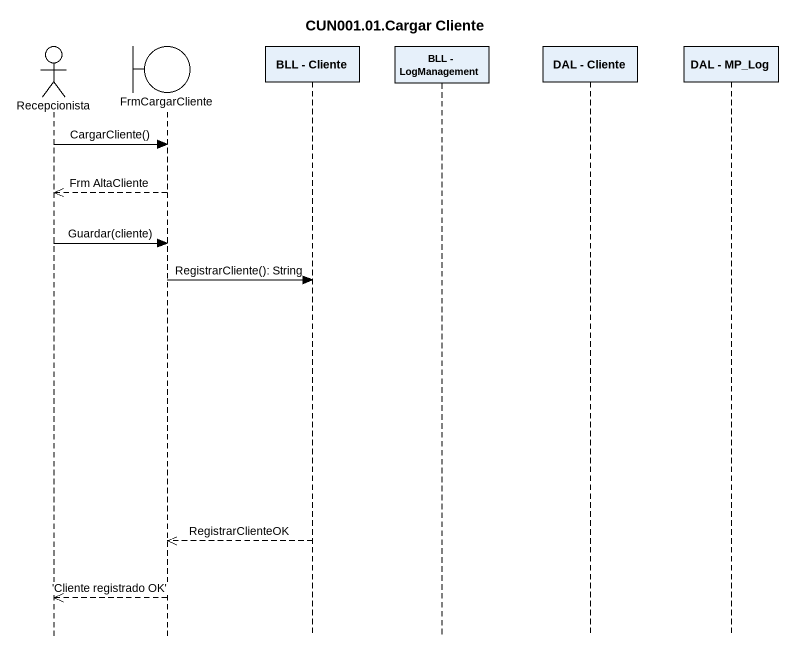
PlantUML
@startuml
title CUN001.01.Cargar Cliente
hide footbox
actor Recepcionista
boundary FrmCargarCliente
participant "BLL - Cliente" as BLL_Cliente
participant "BLL - LogManagement" as BLL_LogManagement
participant "DAL - Cliente" as DAL_Cliente
participant "DAL - MP_Log" as DAL_MP_Log

Recepcionista -> FrmCargarCliente : CargarCliente()
FrmCargarCliente -->> Recepcionista : Frm AltaCliente
Recepcionista -> FrmCargarCliente : Guardar(cliente)
FrmCargarCliente -> BLL_Cliente : RegistrarCliente(): String
BLL_Cliente -->> FrmCargarCliente : RegistrarClienteOK
FrmCargarCliente -->> Recepcionista : 'Cliente registrado OK'
@enduml
